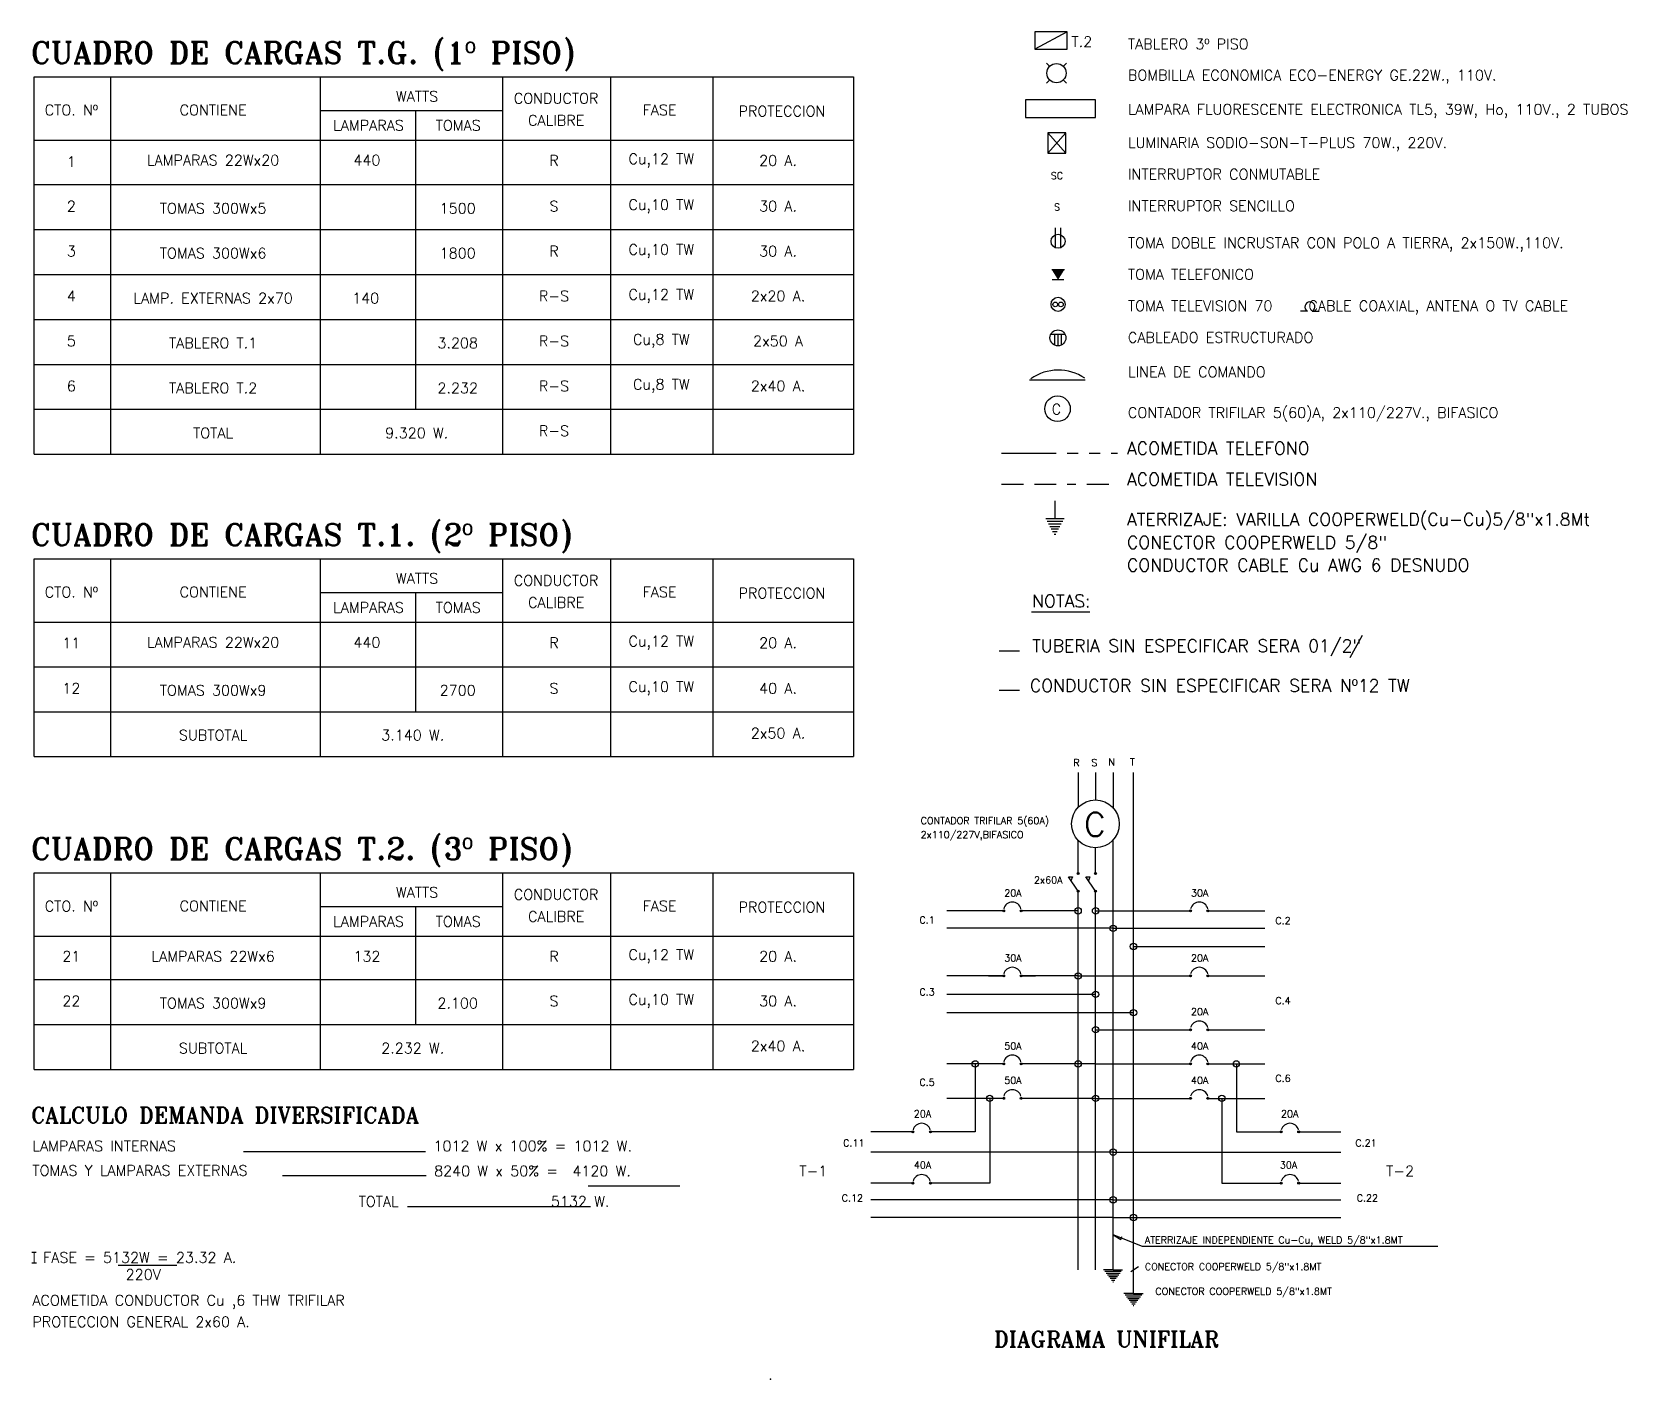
# Model space of a CAD drawing. Extents: x -89.1 to -43.4, y -9.8 to 19.6.
# Drawn here: x -62.53 to -44.3, y -9.83 to 5.56 of the extents above; entities that cross this region are included whole.
import ezdxf
from ezdxf.enums import TextEntityAlignment as Align

# ---------------------------------------------------------------- set-up
doc = ezdxf.new("R2010")
doc.units = 0
doc.header["$MEASUREMENT"] = 0
doc.linetypes.add('BORDER2', pattern=[0.875, 0.25, -0.125, 0.25, -0.125, 0, -0.125])
doc.linetypes.add('PHANTOM2', pattern=[1.25, 0.625, -0.125, 0.125, -0.125, 0.125, -0.125])
for name, color, linetype in [('CARGAS-DIAGRAMA-CONVENC', 2, 'CONTINUOUS'), ('ELEMENTOS-ELEC', 2, 'CONTINUOUS'), ('MANCHETA', 3, 'CONTINUOUS'), ('TEXTO', 2, 'CONTINUOUS'), ('TITULOS', 3, 'CONTINUOUS'), ('TUBERIA', 30, 'CONTINUOUS'), ('TUBERIA-TV', 21, 'BORDER2')]:
    doc.layers.add(name, color=color, linetype=linetype)
doc.styles.add('ROMANS', font='romans.shx', dxfattribs={"height": 0.08})
doc.styles.add('ROMANT', font='romant.shx', dxfattribs={"height": 0.15})

msp = doc.modelspace()

# ---------------------------------------------------------------- hatches: boundary and pattern name
at = {"layer": 'CARGAS-DIAGRAMA-CONVENC'}
for points in [[(-50.562, -4.059, 1), (-50.584, -4.059, 1)], [(-50.362, -4.059, 1), (-50.384, -4.059, 1)], [(-50.562, -4.259, 1), (-50.584, -4.259, 1)], [(-50.362, -4.259, 1), (-50.384, -4.259, 1)], [(-51.412, -4.484, 1), (-51.434, -4.484, 1)], [(-51.212, -4.484, 1), (-51.234, -4.484, 1)], [(-49.278, -4.484, 1), (-49.301, -4.484, 1)], [(-49.078, -4.484, 1), (-49.101, -4.484, 1)], [(-51.412, -5.228, 1), (-51.434, -5.228, 1)], [(-51.212, -5.228, 1), (-51.234, -5.228, 1)], [(-49.278, -5.228, 1), (-49.301, -5.228, 1)], [(-49.078, -5.228, 1), (-49.101, -5.228, 1)], [(-49.278, -5.842, 1), (-49.301, -5.842, 1)], [(-49.078, -5.842, 1), (-49.101, -5.842, 1)], [(-51.412, -6.233, 1), (-51.434, -6.233, 1)], [(-51.212, -6.233, 1), (-51.234, -6.233, 1)], [(-49.278, -6.233, 1), (-49.301, -6.233, 1)], [(-49.078, -6.233, 1), (-49.101, -6.233, 1)], [(-51.412, -6.626, 1), (-51.434, -6.626, 1)], [(-51.212, -6.626, 1), (-51.234, -6.626, 1)], [(-49.278, -6.626, 1), (-49.301, -6.626, 1)], [(-49.078, -6.626, 1), (-49.101, -6.626, 1)], [(-52.449, -7.01, 1), (-52.471, -7.01, 1)], [(-52.249, -7.01, 1), (-52.271, -7.01, 1)], [(-48.242, -7.01, 1), (-48.264, -7.01, 1)], [(-48.042, -7.01, 1), (-48.064, -7.01, 1)], [(-52.449, -7.596, 1), (-52.471, -7.596, 1)], [(-52.249, -7.596, 1), (-52.271, -7.596, 1)], [(-48.242, -7.596, 1), (-48.264, -7.596, 1)], [(-48.042, -7.596, 1), (-48.064, -7.596, 1)]]:
    msp.add_hatch(color=256, dxfattribs=at).paths.add_polyline_path(points)
at = {"layer": 'ELEMENTOS-ELEC'}
msp.add_hatch(color=256, dxfattribs=at).paths.add_polyline_path([(-50.802, 2.724), (-50.73, 2.839), (-50.874, 2.839)])

# ---------------------------------------------------------------- linework, layer by layer
at = {"layer": 'CARGAS-DIAGRAMA-CONVENC', "color": 4}
for p, q in [((-62.498, 5.044), (-58.144, 5.044)), ((-62.498, 3.811), (-62.498, 5.044)), ((-58.144, 5.044), (-53.14, 5.044)), ((-53.14, 5.044), (-53.14, 3.811)), ((-62.498, 0.732), (-62.498, 3.811)), ((-53.14, 3.811), (-53.14, 0.732)), ((-50.492, 1.576), (-51.128, 1.576)), ((-62.498, 0.732), (-53.14, 0.732)), ((-62.498, -0.462), (-58.144, -0.462)), ((-62.498, -1.695), (-62.498, -0.462)), ((-58.144, -0.462), (-53.14, -0.462)), ((-53.14, -0.462), (-53.14, -1.695)), ((-62.498, -2.722), (-62.498, -1.695)), ((-53.14, -1.695), (-53.14, -2.722)), ((-62.498, -2.722), (-53.14, -2.722)), ((-50.573, -2.904), (-50.573, -3.304)), ((-50.373, -2.904), (-50.373, -3.219)), ((-50.573, -4.059), (-50.573, -3.679)), ((-50.373, -4.059), (-50.373, -3.764)), ((-62.498, -4.049), (-58.144, -4.049)), ((-62.498, -5.269), (-62.498, -4.049)), ((-58.144, -4.049), (-53.14, -4.049)), ((-53.14, -4.049), (-53.14, -5.269)), ((-50.573, -8.585), (-50.573, -4.259)), ((-50.373, -8.585), (-50.373, -4.259)), ((-51.423, -4.484), (-52.073, -4.484)), ((-50.573, -4.484), (-51.223, -4.484)), ((-50.373, -4.484), (-49.29, -4.484)), ((-49.09, -4.484), (-48.44, -4.484)), ((-62.498, -6.296), (-62.498, -5.269)), ((-53.14, -5.269), (-53.14, -6.296)), ((-51.423, -5.228), (-52.073, -5.228)), ((-51.234, -5.228), (-51.058, -5.228)), ((-50.573, -5.228), (-51.223, -5.228)), ((-50.573, -5.228), (-49.29, -5.228)), ((-49.09, -5.228), (-48.44, -5.228)), ((-50.373, -5.842), (-49.29, -5.842)), ((-49.09, -5.842), (-48.44, -5.842)), ((-62.498, -6.296), (-53.14, -6.296)), ((-51.423, -6.233), (-52.073, -6.233)), ((-51.748, -6.233), (-51.748, -7.01)), ((-50.373, -6.233), (-51.223, -6.233)), ((-50.373, -6.233), (-49.29, -6.233)), ((-49.09, -6.233), (-48.44, -6.233)), ((-48.765, -6.233), (-48.765, -7.01)), ((-51.423, -6.626), (-52.073, -6.626)), ((-51.583, -6.626), (-51.583, -7.596)), ((-50.373, -6.626), (-51.223, -6.626)), ((-50.373, -6.626), (-49.29, -6.626)), ((-49.09, -6.626), (-48.44, -6.626)), ((-48.93, -6.626), (-48.93, -7.596)), ((-52.449, -7.01), (-52.941, -7.01)), ((-51.748, -7.01), (-52.271, -7.01)), ((-48.765, -7.01), (-48.242, -7.01)), ((-48.064, -7.01), (-47.572, -7.01)), ((-52.449, -7.596), (-52.941, -7.596)), ((-51.583, -7.596), (-52.271, -7.596)), ((-48.93, -7.596), (-48.242, -7.596)), ((-48.064, -7.596), (-47.572, -7.596))]:
    msp.add_line(p, q, dxfattribs=at)
at = {"layer": 'CARGAS-DIAGRAMA-CONVENC'}
for p, q in [((-61.629, 5.044), (-61.629, 3.811)), ((-59.232, 5.044), (-59.232, 3.811)), ((-57.144, 3.811), (-57.144, 5.044)), ((-55.913, 3.811), (-55.913, 5.044)), ((-54.746, 5.044), (-54.746, 3.811)), ((-59.232, 4.659), (-57.144, 4.659)), ((-58.144, 4.659), (-58.144, 3.811)), ((-62.498, 4.321), (-53.14, 4.321)), ((-62.498, 3.811), (-53.14, 3.811)), ((-61.629, 3.811), (-61.629, 0.732)), ((-59.232, 3.811), (-59.232, 0.732)), ((-58.144, 3.811), (-58.144, 1.245)), ((-57.144, 0.732), (-57.144, 3.811)), ((-55.913, 0.732), (-55.913, 3.811)), ((-54.746, 3.811), (-54.746, 0.732)), ((-62.498, 3.298), (-53.14, 3.298)), ((-62.498, 2.785), (-53.14, 2.785)), ((-62.498, 2.271), (-53.14, 2.271)), ((-47.952, 2.366), (-48.032, 2.366)), ((-47.899, 2.366), (-47.819, 2.366)), ((-62.498, 1.758), (-53.14, 1.758)), ((-62.498, 1.245), (-53.14, 1.245)), ((-50.838, 0.201), (-50.838, -0.006)), ((-50.733, -0.006), (-50.943, -0.006)), ((-50.749, -0.036), (-50.927, -0.036)), ((-50.765, -0.066), (-50.911, -0.066)), ((-50.78, -0.096), (-50.896, -0.096)), ((-50.796, -0.126), (-50.88, -0.126)), ((-50.812, -0.156), (-50.864, -0.156)), ((-50.828, -0.186), (-50.848, -0.186)), ((-61.629, -0.462), (-61.629, -1.695)), ((-59.232, -0.462), (-59.232, -1.695)), ((-57.144, -1.695), (-57.144, -0.462)), ((-55.913, -1.695), (-55.913, -0.462)), ((-54.746, -0.462), (-54.746, -1.695)), ((-59.232, -0.848), (-57.144, -0.848)), ((-58.144, -0.848), (-58.144, -1.695)), ((-62.498, -1.185), (-53.14, -1.185)), ((-62.498, -1.695), (-53.14, -1.695)), ((-61.629, -1.695), (-61.629, -2.722)), ((-59.232, -1.695), (-59.232, -2.722)), ((-58.144, -1.695), (-58.144, -2.209)), ((-57.144, -2.722), (-57.144, -1.695)), ((-55.913, -2.722), (-55.913, -1.695)), ((-54.746, -1.695), (-54.746, -2.722)), ((-62.498, -2.209), (-53.14, -2.209)), ((-50.173, -2.904), (-50.173, -3.308)), ((-49.94, -8.856), (-49.94, -2.904)), ((-50.173, -8.585), (-50.173, -3.674)), ((-61.629, -4.049), (-61.629, -5.269)), ((-59.232, -4.049), (-59.232, -5.269)), ((-57.144, -5.269), (-57.144, -4.049)), ((-55.913, -5.269), (-55.913, -4.049)), ((-54.746, -4.049), (-54.746, -5.269)), ((-50.684, -4.097), (-50.638, -4.094)), ((-50.573, -4.259), (-50.684, -4.097)), ((-50.638, -4.094), (-50.655, -4.14)), ((-50.484, -4.097), (-50.438, -4.094)), ((-50.373, -4.259), (-50.484, -4.097)), ((-50.438, -4.094), (-50.455, -4.14)), ((-59.232, -4.435), (-57.144, -4.435)), ((-58.144, -4.435), (-58.144, -5.269)), ((-50.173, -4.684), (-52.073, -4.684)), ((-50.173, -4.684), (-48.44, -4.684)), ((-62.498, -4.773), (-53.14, -4.773)), ((-49.94, -4.891), (-48.438, -4.891)), ((-62.498, -5.269), (-53.14, -5.269)), ((-61.629, -5.269), (-61.629, -6.296)), ((-59.232, -5.269), (-59.232, -6.296)), ((-58.144, -5.269), (-58.144, -5.783)), ((-57.144, -6.296), (-57.144, -5.269)), ((-55.913, -6.296), (-55.913, -5.269)), ((-54.746, -5.269), (-54.746, -6.296)), ((-51.595, -5.228), (-51.412, -5.228)), ((-50.373, -5.438), (-52.073, -5.438)), ((-49.94, -5.648), (-52.073, -5.648)), ((-62.498, -5.783), (-53.14, -5.783)), ((-50.173, -7.24), (-52.941, -7.24)), ((-50.173, -7.24), (-47.572, -7.24)), ((-56.169, -7.625), (-55.122, -7.625)), ((-50.173, -7.785), (-52.941, -7.785)), ((-50.173, -7.785), (-47.572, -7.785)), ((-50.173, -7.987), (-52.941, -7.987)), ((-50.173, -7.987), (-47.572, -7.987)), ((-62.525, -8.385), (-62.476, -8.385)), ((-62.525, -8.506), (-62.473, -8.506)), ((-61.54, -8.533), (-60.871, -8.533)), ((-49.881, -8.552), (-49.969, -8.609)), ((-50.173, -8.585), (-50.283, -8.585)), ((-50.079, -8.605), (-50.268, -8.605)), ((-50.094, -8.625), (-50.253, -8.625)), ((-50.109, -8.645), (-50.238, -8.645)), ((-50.124, -8.665), (-50.223, -8.665)), ((-50.138, -8.685), (-50.208, -8.685)), ((-50.153, -8.705), (-50.193, -8.705)), ((-50.168, -8.725), (-50.178, -8.725)), ((-50.173, -8.585), (-50.064, -8.585)), ((-49.94, -8.856), (-50.049, -8.856)), ((-49.845, -8.876), (-50.034, -8.876)), ((-49.86, -8.896), (-50.019, -8.896)), ((-49.875, -8.916), (-50.004, -8.916)), ((-49.94, -8.856), (-49.83, -8.856)), ((-49.89, -8.936), (-49.989, -8.936)), ((-49.905, -8.956), (-49.974, -8.956)), ((-49.92, -8.976), (-49.96, -8.976)), ((-49.935, -8.995), (-49.945, -8.995))]:
    msp.add_line(p, q, dxfattribs=at)
at = {"layer": 'CARGAS-DIAGRAMA-CONVENC', "color": 6}
for p, q in [((-60.108, -7.234), (-58.029, -7.234)), ((-59.663, -7.508), (-58.022, -7.508)), ((-58.235, -7.862), (-56.143, -7.862)), ((-50.173, -8.187), (-50.086, -8.239)), ((-49.839, -8.317), (-50.173, -8.187)), ((-50.086, -8.239), (-50.075, -8.204)), ((-46.463, -8.317), (-49.839, -8.317))]:
    msp.add_line(p, q, dxfattribs=at)
at = {"layer": 'CARGAS-DIAGRAMA-CONVENC'}
for centre, radius in [((-50.375, -3.491), 0.273), ((-50.573, -4.059), 0.0111), ((-50.373, -4.059), 0.0111), ((-50.573, -4.259), 0.0111), ((-50.373, -4.259), 0.0111), ((-51.423, -4.484), 0.0111), ((-51.223, -4.484), 0.0111), ((-50.573, -4.484), 0.0365), ((-50.373, -4.484), 0.0365), ((-49.29, -4.484), 0.0111), ((-49.09, -4.484), 0.0111), ((-50.173, -4.684), 0.0365), ((-49.94, -4.891), 0.0365), ((-51.423, -5.228), 0.0111), ((-51.223, -5.228), 0.0111), ((-50.573, -5.228), 0.0365), ((-49.29, -5.228), 0.0111), ((-49.09, -5.228), 0.0111), ((-50.373, -5.438), 0.0365), ((-49.94, -5.648), 0.0365), ((-50.373, -5.842), 0.0365), ((-49.29, -5.842), 0.0111), ((-49.09, -5.842), 0.0111), ((-51.748, -6.233), 0.0365), ((-50.573, -6.233), 0.0365), ((-48.765, -6.233), 0.0365), ((-51.423, -6.233), 0.0111), ((-51.223, -6.233), 0.0111), ((-49.29, -6.233), 0.0111), ((-49.09, -6.233), 0.0111), ((-51.583, -6.626), 0.0365), ((-51.423, -6.626), 0.0111), ((-51.223, -6.626), 0.0111), ((-50.373, -6.626), 0.0365), ((-49.29, -6.626), 0.0111), ((-49.09, -6.626), 0.0111), ((-48.93, -6.626), 0.0365), ((-52.46, -7.01), 0.0111), ((-52.26, -7.01), 0.0111), ((-48.253, -7.01), 0.0111), ((-48.053, -7.01), 0.0111), ((-50.173, -7.24), 0.0365), ((-52.46, -7.596), 0.0111), ((-52.26, -7.596), 0.0111), ((-48.253, -7.596), 0.0111), ((-48.053, -7.596), 0.0111), ((-50.173, -7.785), 0.0365), ((-49.94, -7.987), 0.0365)]:
    msp.add_circle(centre, radius, dxfattribs=at)
for centre, radius, start, end in [((-47.925, 2.416), 0.0571, 297.3656, 242.6344), ((-51.324, -4.487), 0.102, 15.2575, 164.7425), ((-49.189, -4.487), 0.102, 15.2575, 164.7425), ((-51.324, -5.231), 0.102, 15.2575, 164.7425), ((-49.189, -5.231), 0.102, 15.2575, 164.7425), ((-49.189, -5.845), 0.102, 15.2575, 164.7425), ((-51.324, -6.235), 0.102, 15.2575, 164.7425), ((-49.189, -6.235), 0.102, 15.2575, 164.7425), ((-51.324, -6.629), 0.102, 15.2575, 164.7425), ((-49.189, -6.629), 0.102, 15.2575, 164.7425), ((-52.36, -7.013), 0.102, 15.2575, 164.7425), ((-48.153, -7.013), 0.102, 15.2575, 164.7425), ((-52.36, -7.599), 0.102, 15.2575, 164.7425), ((-48.153, -7.599), 0.102, 15.2575, 164.7425)]:
    msp.add_arc(centre, radius, start, end, dxfattribs=at)
at = {"layer": 'CARGAS-DIAGRAMA-CONVENC', "color": 6}
msp.add_arc((-50.8, 1.149), 0.544, 55.8019, 125.1789, dxfattribs=at)
at = {"layer": 'ELEMENTOS-ELEC'}
for p, q in [((-50.699, 5.556), (-51.067, 5.36)), ((-50.897, 5.162), (-50.933, 5.198)), ((-50.742, 5.162), (-50.707, 5.198)), ((-50.897, 5.007), (-50.933, 4.972)), ((-50.742, 5.007), (-50.707, 4.972)), ((-50.712, 4.405), (-50.919, 4.17)), ((-50.919, 4.405), (-50.712, 4.17)), ((-50.831, 3.09), (-50.831, 3.319)), ((-50.772, 3.09), (-50.772, 3.319)), ((-50.73, 2.839), (-50.874, 2.839)), ((-50.721, 2.101), (-50.884, 2.101)), ((-50.841, 2.101), (-50.841, 1.978)), ((-50.803, 2.101), (-50.803, 1.97)), ((-50.765, 2.101), (-50.765, 1.978)), ((-47.327, -1.34), (-47.468, -1.595)), ((-51.243, -1.519), (-51.473, -1.519)), ((-51.243, -1.966), (-51.473, -1.966))]:
    msp.add_line(p, q, dxfattribs=at)
at = {"layer": 'ELEMENTOS-ELEC', "color": 21, "linetype": 'PHANTOM2'}
msp.add_line((-51.447, 0.743), (-50.123, 0.743), dxfattribs=at)
at = {"layer": 'ELEMENTOS-ELEC'}
for points in [[(-50.699, 5.556), (-51.067, 5.556), (-51.067, 5.36), (-50.699, 5.36)], [(-50.375, 4.779), (-51.175, 4.779), (-51.175, 4.579), (-50.375, 4.579)], [(-50.712, 4.405), (-50.919, 4.405), (-50.919, 4.17), (-50.712, 4.17)]]:
    msp.add_lwpolyline(points, close=True, dxfattribs=at)
for centre, radius in [((-50.82, 5.085), 0.11), ((-50.802, 3.164), 0.08), ((-50.802, 2.444), 0.08), ((-50.834, 2.443), 0.0268), ((-50.77, 2.443), 0.0268), ((-50.803, 2.061), 0.091), ((-50.808, 1.251), 0.146)]:
    msp.add_circle(centre, radius, dxfattribs=at)
at = {"layer": 'MANCHETA'}
msp.add_point((-54.086, -9.833), dxfattribs=at)
at = {"layer": 'TEXTO'}
msp.add_line((-51.104, -1.067), (-50.44, -1.067), dxfattribs=at)
at = {"layer": 'TUBERIA'}
msp.add_line((-50.736, 2.724), (-50.868, 2.724), dxfattribs=at)
at = {"layer": 'TUBERIA-TV'}
msp.add_line((-51.447, 0.389), (-50.123, 0.389), dxfattribs=at)

# ---------------------------------------------------------------- texts
at = {"layer": 'CARGAS-DIAGRAMA-CONVENC', "color": 4, "style": 'ROMANS'}
msp.add_text('T.2', height=0.12, dxfattribs=at).set_placement((-50.648, 5.384))
at = {"layer": 'CARGAS-DIAGRAMA-CONVENC', "style": 'ROMANS'}
for s, height, p in [('TABLERO 3º PISO', 0.12, (-50.004, 5.358)), ('BOMBILLA ECONOMICA ECO-ENERGY GE.22W., 110V.', 0.12, (-50.004, 5.002)), ('LAMPARA FLUORESCENTE ELECTRONICA TL5, 39W, Ho, 110V., 2 TUBOS', 0.12, (-50.004, 4.612)), ('LUMINARIA SODIO-SON-T-PLUS 70W., 220V.', 0.12, (-50.004, 4.23)), ('INTERRUPTOR CONMUTABLE ', 0.12, (-50.004, 3.87)), ('INTERRUPTOR SENCILLO ', 0.12, (-50.004, 3.51)), ('TOMA DOBLE INCRUSTAR CON POLO A TIERRA, 2x150W.,110V.', 0.12, (-50.004, 3.086)), ('TOMA TELEFONICO', 0.12, (-50.004, 2.726)), ('TOMA TELEVISION 70   CABLE COAXIAL, ANTENA O TV CABLE', 0.12, (-50.004, 2.366)), ('CABLEADO ESTRUCTURADO', 0.12, (-50.004, 2.006)), ('LINEA DE COMANDO', 0.12, (-50.004, 1.612)), ('CONTADOR TRIFILAR 5(60)A, 2x110/227V., BIFASICO', 0.12, (-50.004, 1.147)), ('R', 0.08, (-50.628, -2.832)), ('S', 0.08, (-50.421, -2.832)), ('N', 0.08, (-50.228, -2.825)), ('T', 0.08, (-49.98, -2.825)), ('CONTADOR TRIFILAR 5(60A)', 0.08, (-52.372, -3.494)), ('2x110/227V,BIFASICO', 0.08, (-52.372, -3.653)), ('2x60A', 0.08, (-51.076, -4.172)), ('20A', 0.08, (-51.417, -4.319)), ('30A', 0.08, (-49.284, -4.319)), ('C.1', 0.08, (-52.385, -4.629)), ('C.2', 0.08, (-48.319, -4.637)), ('30A', 0.08, (-51.417, -5.063)), ('20A', 0.08, (-49.284, -5.063)), ('C.3', 0.08, (-52.385, -5.451)), ('20A', 0.08, (-49.284, -5.677)), ('C.4', 0.08, (-48.319, -5.552)), ('50A', 0.08, (-51.417, -6.067)), ('40A', 0.08, (-49.284, -6.067)), ('C.6', 0.08, (-48.319, -6.439)), ('C.5', 0.08, (-52.385, -6.484)), ('50A', 0.08, (-51.417, -6.461)), ('40A', 0.08, (-49.284, -6.461)), ('20A', 0.08, (-52.45, -6.843)), ('20A', 0.08, (-48.255, -6.843)), ('C.11', 0.08, (-53.257, -7.177)), ('C.21', 0.08, (-47.405, -7.177)), ('LAMPARAS INTERNAS', 0.12, (-62.52, -7.231)), ('1012 W x 100% = 1012 W.', 0.12, (-57.937, -7.231)), ('TOMAS Y LAMPARAS EXTERNAS', 0.12, (-62.52, -7.51)), ('8240 W x 50% =  4120 W.', 0.12, (-57.93, -7.516)), ('40A', 0.08, (-52.45, -7.429)), ('30A', 0.08, (-48.268, -7.429)), ('TOTAL                   5132 W.', 0.12, (-58.793, -7.865)), ('C.12', 0.08, (-53.273, -7.806)), ('C.22', 0.08, (-47.389, -7.806)), ('ATERRIZAJE INDEPENDIENTE Cu-Cu, WELD 5/8"x1.8MT ', 0.08, (-49.81, -8.283)), ('I FASE = 5132W = 23.32 A.   ', 0.12, (-62.52, -8.505)), ('CONECTOR COOPERWELD 5/8"x1.8MT ', 0.08, (-49.81, -8.589)), ('220V', 0.12, (-61.454, -8.698)), ('ACOMETIDA CONDUCTOR Cu ,6 THW TRIFILAR', 0.12, (-62.52, -8.994)), ('CONECTOR COOPERWELD 5/8"x1.8MT ', 0.08, (-49.69, -8.869)), ('PROTECCION GENERAL 2x60 A. ', 0.12, (-62.52, -9.239))]:
    msp.add_text(s, height=height, dxfattribs=at).set_placement(p)
for s, height, p in [('WATTS', 0.12, (-58.125, 4.82)), ('CONDUCTOR', 0.12, (-56.536, 4.797)), ('CTO. Nº', 0.12, (-62.075, 4.664)), ('CONTIENE', 0.12, (-60.455, 4.664)), ('CALIBRE', 0.12, (-56.536, 4.545)), ('FASE', 0.12, (-55.354, 4.664)), ('PROTECCION', 0.12, (-53.956, 4.651)), ('LAMPARAS', 0.12, (-58.68, 4.488)), ('TOMAS', 0.12, (-57.655, 4.488)), ('1', 0.12, (-62.075, 4.073)), ('LAMPARAS 22Wx20', 0.12, (-60.455, 4.09)), ('440', 0.12, (-58.698, 4.09)), ('R', 0.12, (-56.561, 4.087)), ('Cu,12 TW', 0.12, (-55.334, 4.087)), ('20 A.', 0.12, (-54.001, 4.087)), ('2', 0.12, (-62.075, 3.565)), ('TOMAS 300Wx5', 0.12, (-60.455, 3.541)), ('1500', 0.12, (-57.661, 3.541)), ('S', 0.12, (-56.561, 3.565)), ('Cu,10 TW', 0.12, (-55.334, 3.565)), ('30 A.', 0.12, (-54.001, 3.565)), ('3', 0.12, (-62.075, 3.052)), ('R', 0.12, (-56.561, 3.052)), ('Cu,10 TW', 0.12, (-55.334, 3.052)), ('30 A.', 0.12, (-54.001, 3.052)), ('TOMAS 300Wx6', 0.12, (-60.455, 3.028)), ('1800', 0.12, (-57.661, 3.028)), ('4', 0.12, (-62.075, 2.539)), ('LAMP. EXTERNAS 2x70', 0.12, (-60.455, 2.515)), ('140', 0.12, (-58.712, 2.515)), ('R-S', 0.12, (-56.561, 2.539)), ('Cu,12 TW', 0.12, (-55.334, 2.539)), ('2x20 A.', 0.12, (-54.001, 2.539)), ('5', 0.12, (-62.075, 2.025)), ('TABLERO T.1', 0.12, (-60.455, 2.002)), ('3.208', 0.12, (-57.661, 2.002)), ('R-S', 0.12, (-56.561, 2.025)), ('Cu,8 TW', 0.12, (-55.334, 2.025)), ('2x50 A', 0.12, (-54.001, 2.025)), ('6', 0.12, (-62.075, 1.512)), ('TABLERO T.2', 0.12, (-60.455, 1.488)), ('2.232', 0.12, (-57.661, 1.488)), ('R-S', 0.12, (-56.561, 1.512)), ('Cu,8 TW', 0.12, (-55.334, 1.512)), ('2x40 A.', 0.12, (-54.001, 1.512)), ('TOTAL', 0.12, (-60.455, 0.975)), ('9.320 W. ', 0.12, (-58.088, 0.975)), ('R-S', 0.12, (-56.561, 0.999)), ('WATTS', 0.12, (-58.125, -0.686)), ('CONDUCTOR', 0.12, (-56.536, -0.71)), ('CTO. Nº', 0.12, (-62.075, -0.842)), ('CONTIENE', 0.12, (-60.455, -0.842)), ('CALIBRE', 0.12, (-56.536, -0.962)), ('FASE', 0.12, (-55.354, -0.842)), ('PROTECCION', 0.12, (-53.956, -0.856)), ('LAMPARAS', 0.12, (-58.68, -1.019)), ('TOMAS', 0.12, (-57.655, -1.019)), ('11', 0.12, (-62.075, -1.425)), ('LAMPARAS 22Wx20', 0.12, (-60.455, -1.417)), ('440', 0.12, (-58.698, -1.417)), ('R', 0.12, (-56.561, -1.422)), ('Cu,12 TW', 0.12, (-55.334, -1.422)), ('20 A.', 0.12, (-54.001, -1.422)), ('12', 0.12, (-62.075, -1.942)), ('TOMAS 300Wx9', 0.12, (-60.455, -1.965)), ('2700', 0.12, (-57.661, -1.965)), ('S', 0.12, (-56.561, -1.942)), ('Cu,10 TW', 0.12, (-55.334, -1.942)), ('40 A.', 0.12, (-54.001, -1.942)), ('SUBTOTAL', 0.12, (-60.455, -2.478)), ('3.140 W.', 0.12, (-58.174, -2.478)), ('2x50 A.', 0.12, (-54.001, -2.455)), ('C', 0.27, (-50.382, -3.497)), ('CTO. Nº', 0.12, (-62.075, -4.429)), ('CONTIENE', 0.12, (-60.455, -4.429)), ('WATTS', 0.12, (-58.125, -4.273)), ('CONDUCTOR', 0.12, (-56.536, -4.297)), ('FASE', 0.12, (-55.354, -4.429)), ('LAMPARAS', 0.12, (-58.68, -4.606)), ('TOMAS', 0.12, (-57.655, -4.606)), ('CALIBRE', 0.12, (-56.536, -4.549)), ('PROTECCION', 0.12, (-53.956, -4.443)), ('21', 0.12, (-62.075, -5.004)), ('LAMPARAS 22Wx6', 0.12, (-60.455, -5.004)), ('132', 0.12, (-58.698, -5.004)), ('R', 0.12, (-56.561, -5.004)), ('Cu,12 TW', 0.12, (-55.334, -5.004)), ('20 A.', 0.12, (-54.001, -5.004)), ('22', 0.12, (-62.075, -5.515)), ('S', 0.12, (-56.561, -5.515)), ('Cu,10 TW', 0.12, (-55.334, -5.515)), ('30 A.', 0.12, (-54.001, -5.515)), ('TOMAS 300Wx9', 0.12, (-60.455, -5.539)), ('2.100', 0.12, (-57.661, -5.539)), ('SUBTOTAL', 0.12, (-60.455, -6.052)), ('2.232 W.', 0.12, (-58.174, -6.052)), ('2x40 A.', 0.12, (-54.001, -6.029))]:
    msp.add_text(s, height=height, dxfattribs=at).set_placement(p, align=Align.MIDDLE)
at = {"layer": 'CARGAS-DIAGRAMA-CONVENC', "color": 21, "style": 'ROMANS'}
for s, p in [('T-1', (-53.757, -7.516)), ('T-2', (-47.053, -7.516))]:
    msp.add_text(s, height=0.12, dxfattribs=at).set_placement(p)
at = {"layer": 'ELEMENTOS-ELEC', "style": 'ROMANS'}
for s, p in [('SC', (-50.885, 3.875)), ('S', (-50.847, 3.515))]:
    msp.add_text(s, height=0.08, dxfattribs=at).set_placement(p)
at = {"layer": 'TEXTO', "style": 'ROMANS'}
for s, height, p in [('C', 0.12, (-50.875, 1.187)), ('ACOMETIDA TELEFONO', 0.144, (-50.014, 0.728)), ('ACOMETIDA TELEVISION', 0.144, (-50.014, 0.374)), ('ATERRIZAJE: VARILLA COOPERWELD(Cu-Cu)5/8"x1.8Mt', 0.144, (-50.014, -0.084)), ('CONECTOR COOPERWELD 5/8"  ', 0.144, (-50.014, -0.348)), ('CONDUCTOR CABLE Cu AWG 6 DESNUDO', 0.144, (-50.014, -0.606)), ('NOTAS:', 0.144, (-51.098, -1.017)), ('TUBERIA SIN ESPECIFICAR SERA 01/2"', 0.144, (-51.098, -1.528)), ('CONDUCTOR SIN ESPECIFICAR SERA Nº12 TW', 0.144, (-51.124, -1.983))]:
    msp.add_text(s, height=height, dxfattribs=at).set_placement(p)
at = {"layer": 'TITULOS', "style": 'ROMANT'}
for s, height, p in [('CUADRO DE CARGAS T.G. (1º PISO)', 0.25, (-62.536, 5.194)), ('CUADRO DE CARGAS T.1. (2º PISO)', 0.25, (-62.536, -0.312)), ('CUADRO DE CARGAS T.2. (3º PISO)', 0.25, (-62.536, -3.899)), ('CALCULO DEMANDA DIVERSIFICADA', 0.18, (-62.535, -6.908))]:
    msp.add_text(s, height=height, dxfattribs=at).set_placement(p)
msp.add_text('DIAGRAMA UNIFILAR', height=0.18, dxfattribs=at).set_placement((-50.249, -9.377), align=Align.MIDDLE)

doc.saveas('drawing.dxf')
